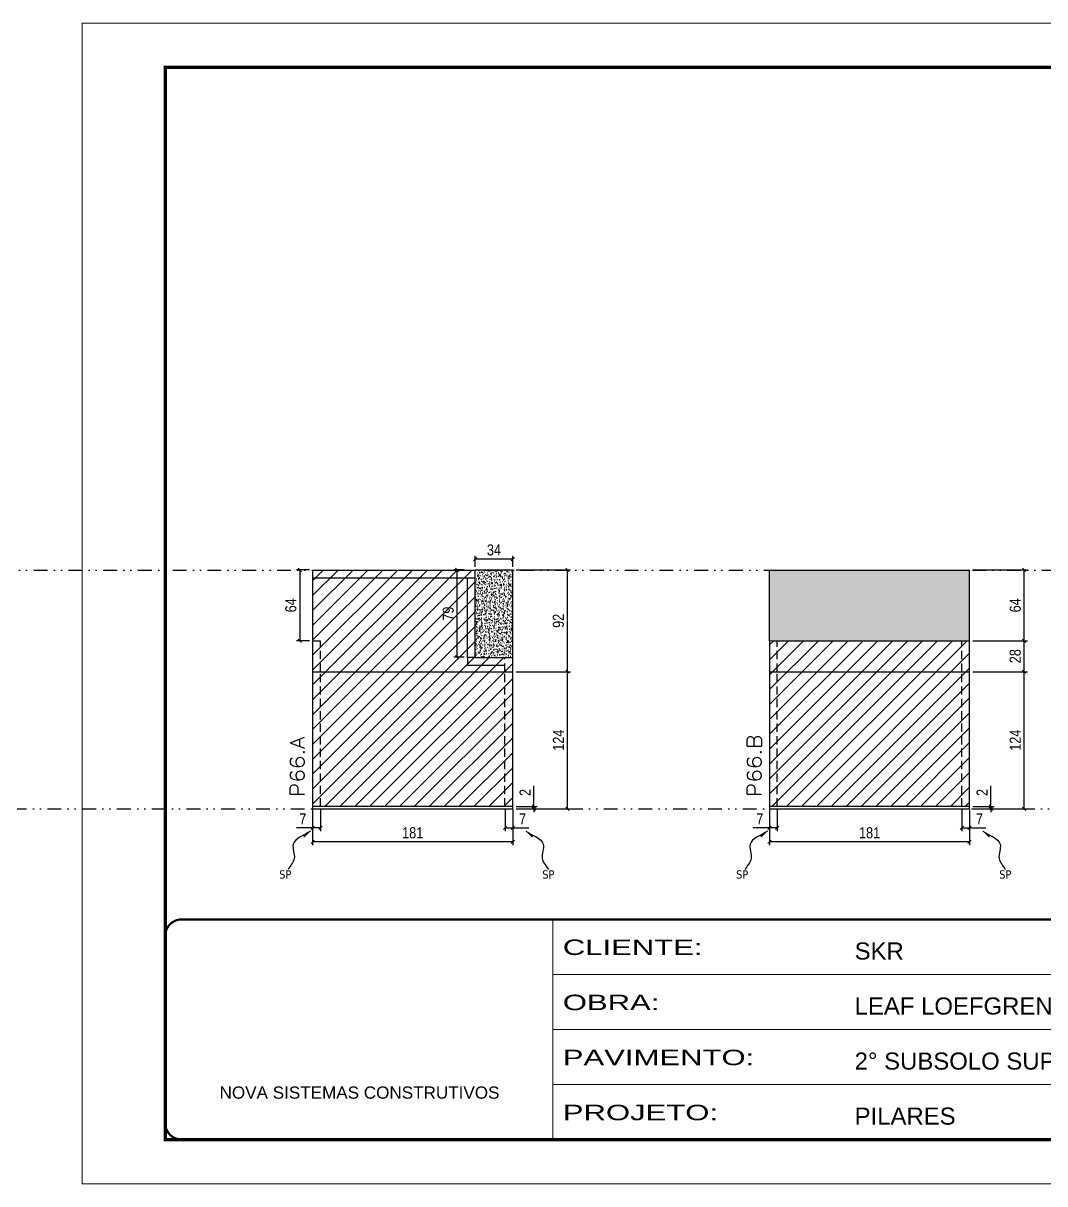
# Model space of a CAD drawing. Extents: x 13741 to 27878, y -21631 to 6985.
# Drawn here: x 19129 to 20053, y -957 to 93 of the extents above; entities that cross this region are included whole.
import ezdxf

# ---------------------------------------------------------------- set-up
doc = ezdxf.new("R2010")
doc.units = 0
for name, pattern in [('CONTINUO', [0]), ('DASHED', [0.75, 0.5, -0.25]), ('DIVIDE2', [0.625, 0.25, -0.125, 0, -0.125, 0, -0.125]), ('HIDDEN', [0.375, 0.25, -0.125])]:
    doc.linetypes.add(name, pattern=pattern)
for name, color, linetype in [('COTA', 241, 'Continuous'), ('Nível', 160, 'Continuous'), ('Painéis', 200, 'Continuous'), ('SARR_2.2x7', 40, 'Continuous'), ('Sarrafo de Pressão', 42, 'HIDDEN'), ('texto', 7, 'Continuous')]:
    doc.layers.add(name, color=color, linetype=linetype)
for name, color, linetype, lineweight in [('Folhas', 255, 'Continuous', 9), ('Hachura', 251, 'Continuous', 9), ('SARRAFO DE PRESSAO', 251, 'DASHED', 9), ('Texto Seção', 7, 'Continuous', 15)]:
    doc.layers.add(name, color=color, linetype=linetype, lineweight=lineweight)
doc.styles.add('ARIAL', font='arial.ttf')
doc.styles.add('COTA TECNICA', font='techl___.ttf', dxfattribs={"height": 10})
doc.styles.add('COTA TECNICA-50', font='techl___.ttf', dxfattribs={"height": 10})
doc.styles.add('REGUA-120', font='ROMANS.shx', dxfattribs={"height": 15})
doc.styles.get("Standard").update_dxf_attribs({"font": 'arial.ttf'})
doc.styles.add('Tecnologia', font='')
doc.styles.get('Tecnologia').set_extended_font_data('Forgotten Futurist')
doc.dimstyles.new('COTA PAINEL-50', dxfattribs={"dimtxt": 10, "dimasz": 3, "dimexe": 3, "dimexo": 3, "dimgap": 3, "dimtad": 1, "dimdec": 1, "dimzin": 12, "dimdsep": 46, "dimtxsty": 'COTA TECNICA-50', "dimblk1": 'OBLIQUE', "dimblk2": 'OBLIQUE', "dimsah": 1, "dimcen": 0.9, "dimclrd": 4, "dimclre": 4, "dimclrt": 240, "dimadec": 1, "dimazin": 3, "dimtfac": 1, "dimtdec": 1, "dimtmove": 0, "dimatfit": 3, "dimfxl": 1, "dimtolj": 1, "dimtzin": 12, "dimarcsym": 0})
doc.dimstyles.new('PAINEL', dxfattribs={"dimtxt": 10, "dimasz": 3, "dimexe": 3, "dimexo": 3, "dimgap": 3, "dimtad": 1, "dimdec": 1, "dimzin": 12, "dimdsep": 46, "dimtxsty": 'COTA TECNICA', "dimblk1": 'OBLIQUE', "dimblk2": 'OBLIQUE', "dimsah": 1, "dimcen": 0.9, "dimclrd": 4, "dimclre": 4, "dimclrt": 240, "dimadec": 1, "dimazin": 3, "dimtfac": 1, "dimtdec": 1, "dimtmove": 0, "dimatfit": 3, "dimfxl": 1, "dimtolj": 1, "dimtzin": 12, "dimarcsym": 0})
doc.dimstyles.get("Standard").update_dxf_attribs({"dimtxt": 0.18, "dimasz": 0.18, "dimexe": 0.18, "dimexo": 0.0625, "dimgap": 0.09, "dimtad": 0, "dimtih": 1, "dimtoh": 1, "dimdec": 4, "dimzin": 0, "dimdsep": 46, "dimtxsty": 'Standard', "dimcen": 0.09, "dimadec": 0, "dimazin": 0, "dimtfac": 1, "dimtdec": 4, "dimtofl": 0, "dimtmove": 0, "dimatfit": 3, "dimfxl": 1, "dimtolj": 1, "dimtzin": 0, "dimarcsym": 0})

# ---------------------------------------------------------------- blocks, each defined once
blk = doc.blocks.new('9999999999')
at = {"color": 30, "linetype": 'CONTINUO'}
for p, q in [((98564.6, 34230.2), (98564.6, 34429.4)), ((98564.6, 34379.6), (99584, 34379.6)), ((98564.6, 34329.8), (99488, 34329.8)), ((99584, 34329.8), (99488, 34329.8)), ((99488, 34329.8), (99488, 34230.2)), ((98564.6, 34280), (99488, 34280))]:
    blk.add_line(p, q, dxfattribs=at)
at = {"color": 30, "linetype": 'CONTINUO', "const_width": 2}
blk.add_lwpolyline([(99584, 34230.2), (99584, 34414.4, 0.414214), (99569, 34429.4), (98229, 34429.4, 0.414214), (98214, 34414.4), (98214, 34245.2, 0.414214), (98229, 34230.2), (99584, 34230.2)], format="xyb", dxfattribs=at)
at = {"layer": 'Folhas'}
blk.add_lwpolyline([(98139, 34190.2), (99624, 34190.2), (99624, 35240.2), (98139, 35240.2)], close=True, dxfattribs=at)
at = {"layer": 'Folhas', "color": 30, "const_width": 3}
blk.add_lwpolyline([(98214, 34230.2), (99584, 34230.2), (99584, 35200.2), (98214, 35200.2)], close=True, dxfattribs=at)
at = {"color": 7, "linetype": 'Continuous', "ltscale": 5, "style": 'ARIAL'}
for s, height, p in [('SKR', 15.48, (98837.7, 34393.1)), ('LEAF LOEFGREN', 15.483, (98837.7, 34343.3)), ('2° SUBSOLO SUPERIOR', 15.483, (98837.7, 34293.5)), ('NOVA SISTEMAS CONSTRUTIVOS', 11.059, (98263.2, 34267.2)), ('PILARES', 15.48, (98837.7, 34243.7))]:
    blk.add_text(s, height=height, dxfattribs=at).set_placement(p)
at = {"layer": 'Folhas', "color": 7, "style": 'Tecnologia', "width": 1.5}
for s, p in [('CLIENTE:', (98573.7, 34397.2)), ('OBRA:', (98573.7, 34347.3)), ('PAVIMENTO:', (98573.7, 34297.5)), ('PROJETO:', (98573.7, 34247.7))]:
    blk.add_text(s, height=14, dxfattribs=at).set_placement(p)
blk = doc.blocks.new('_Oblique')
at = {"color": 0, "linetype": 'ByBlock', "lineweight": -2}
blk.add_line((-0.5, -0.5), (0.5, 0.5), dxfattribs=at)
blk = doc.blocks.new('*D1526')
at = {"layer": 'COTA', "color": 4, "lineweight": -2, "transparency": 16777216}
for p, q in [((19390.4, -618.4), (19390.4, -650.3)), ((19571.4, -618.4), (19571.4, -650.3)), ((19571.4, -647.3), (19390.4, -647.3))]:
    blk.add_line(p, q, dxfattribs=at)
at = {"layer": 'Defpoints', "color": 0, "transparency": 16777216}
for p in [(19390.4, -615.4), (19571.4, -615.4), (19390.4, -647.3)]:
    blk.add_point(p, dxfattribs=at)
at = {"layer": 'COTA', "color": 4, "lineweight": -2, "transparency": 16777216, "xscale": 3, "yscale": 3, "zscale": 3, "rotation": 180}
blk.add_blockref('_Oblique', (19390.4, -647.3), dxfattribs=at)
at = {"layer": 'COTA', "color": 4, "lineweight": -2, "transparency": 16777216, "xscale": 3, "yscale": 3, "zscale": 3}
blk.add_blockref('_Oblique', (19571.4, -647.3), dxfattribs=at)
at = {"layer": 'COTA', "color": 240, "transparency": 16777216, "insert": (19480.9, -639.2), "char_height": 10, "attachment_point": 5, "style": 'COTA TECNICA'}
blk.add_mtext('\\A1;181', dxfattribs=at)
blk = doc.blocks.new('*D1527')
at = {"layer": 'COTA', "color": 4, "lineweight": -2, "transparency": 16777216}
for p, q in [((19564.4, -618.4), (19564.4, -637.7)), ((19571.4, -620.4), (19571.4, -637.7)), ((19564.4, -634.7), (19571.4, -634.7)), ((19571.4, -634.7), (19586.1, -634.7))]:
    blk.add_line(p, q, dxfattribs=at)
at = {"layer": 'Defpoints', "color": 0, "transparency": 16777216}
for p in [(19564.4, -615.4), (19571.4, -617.4), (19571.4, -634.7)]:
    blk.add_point(p, dxfattribs=at)
at = {"layer": 'COTA', "color": 4, "lineweight": -2, "transparency": 16777216, "xscale": 3, "yscale": 3, "zscale": 3, "rotation": 180}
blk.add_blockref('_Oblique', (19564.4, -634.7), dxfattribs=at)
at = {"layer": 'COTA', "color": 4, "lineweight": -2, "transparency": 16777216, "xscale": 3, "yscale": 3, "zscale": 3}
blk.add_blockref('_Oblique', (19571.4, -634.7), dxfattribs=at)
at = {"layer": 'COTA', "color": 240, "transparency": 16777216, "insert": (19580.3, -626.6), "char_height": 10, "attachment_point": 5, "style": 'COTA TECNICA-50'}
blk.add_mtext('\\A1;7', dxfattribs=at)
blk = doc.blocks.new('*D1528')
at = {"layer": 'COTA', "color": 4, "lineweight": -2, "transparency": 16777216}
for p, q in [((19397.4, -618.4), (19397.4, -637.7)), ((19390.4, -620.4), (19390.4, -637.7)), ((19390.4, -634.7), (19375.7, -634.7)), ((19397.4, -634.7), (19390.4, -634.7))]:
    blk.add_line(p, q, dxfattribs=at)
at = {"layer": 'Defpoints', "color": 0, "transparency": 16777216}
for p in [(19390.4, -617.4), (19397.4, -615.4), (19390.4, -634.7)]:
    blk.add_point(p, dxfattribs=at)
at = {"layer": 'COTA', "color": 4, "lineweight": -2, "transparency": 16777216, "xscale": 3, "yscale": 3, "zscale": 3, "rotation": 180}
blk.add_blockref('_Oblique', (19390.4, -634.7), dxfattribs=at)
at = {"layer": 'COTA', "color": 4, "lineweight": -2, "transparency": 16777216, "xscale": 3, "yscale": 3, "zscale": 3}
blk.add_blockref('_Oblique', (19397.4, -634.7), dxfattribs=at)
at = {"layer": 'COTA', "color": 240, "transparency": 16777216, "insert": (19381.5, -626.6), "char_height": 10, "attachment_point": 5, "style": 'COTA TECNICA-50'}
blk.add_mtext('\\A1;7', dxfattribs=at)
blk = doc.blocks.new('*D1529')
at = {"layer": 'COTA', "color": 4, "lineweight": -2, "transparency": 16777216}
for p, q in [((19590.6, -615.4), (19590.6, -596.6)), ((19574.4, -615.4), (19593.6, -615.4)), ((19574.4, -617.4), (19593.6, -617.4)), ((19590.6, -617.4), (19590.6, -615.4)), ((19590.6, -617.4), (19590.6, -620.4))]:
    blk.add_line(p, q, dxfattribs=at)
at = {"layer": 'Defpoints', "color": 0, "transparency": 16777216}
for p in [(19571.4, -615.4), (19571.4, -617.4), (19590.6, -617.4)]:
    blk.add_point(p, dxfattribs=at)
at = {"layer": 'COTA', "color": 4, "lineweight": -2, "transparency": 16777216, "xscale": 3, "yscale": 3, "zscale": 3}
for p, rotation in [((19590.6, -615.4), 270), ((19590.6, -617.4), 90)]:
    blk.add_blockref('_Oblique', p, dxfattribs=dict(at, rotation=rotation))
at = {"layer": 'COTA', "color": 240, "transparency": 16777216, "insert": (19582.6, -602.7), "char_height": 10, "attachment_point": 5, "rotation": 90, "style": 'COTA TECNICA-50'}
blk.add_mtext('\\A1;2', dxfattribs=at)
blk = doc.blocks.new('*D1538')
at = {"layer": 'COTA', "color": 4, "linetype": 'ByBlock', "lineweight": -2, "transparency": 16777216}
for p, q in [((19574.4, -493.4), (19623.8, -493.4)), ((19620.8, -617.4), (19620.8, -493.4)), ((19574.4, -617.4), (19623.8, -617.4))]:
    blk.add_line(p, q, dxfattribs=at)
at = {"layer": 'Defpoints', "color": 0, "linetype": 'ByBlock', "transparency": 16777216}
for p in [(19571.4, -493.4), (19620.8, -493.4), (19571.4, -617.4)]:
    blk.add_point(p, dxfattribs=at)
at = {"layer": 'COTA', "color": 4, "linetype": 'ByBlock', "lineweight": -2, "transparency": 16777216, "xscale": 3, "yscale": 3, "zscale": 3}
for p, rotation in [((19620.8, -493.4), 90), ((19620.8, -617.4), 270)]:
    blk.add_blockref('_Oblique', p, dxfattribs=dict(at, rotation=rotation))
at = {"layer": 'COTA', "color": 240, "linetype": 'ByBlock', "transparency": 16777216, "insert": (19612.7, -555.4), "char_height": 10, "attachment_point": 5, "rotation": 90, "style": 'COTA TECNICA'}
blk.add_mtext('\\A1;124', dxfattribs=at)
blk = doc.blocks.new('*D1539')
at = {"layer": 'COTA', "color": 4, "linetype": 'ByBlock', "lineweight": -2, "transparency": 16777216}
for p, q in [((19574.4, -493.4), (19623.8, -493.4)), ((19620.8, -617.4), (19620.8, -493.4)), ((19574.4, -617.4), (19623.8, -617.4))]:
    blk.add_line(p, q, dxfattribs=at)
at = {"layer": 'Defpoints', "color": 0, "linetype": 'ByBlock', "transparency": 16777216}
for p in [(19571.4, -493.4), (19620.8, -493.4), (19571.4, -617.4)]:
    blk.add_point(p, dxfattribs=at)
at = {"layer": 'COTA', "color": 4, "linetype": 'ByBlock', "lineweight": -2, "transparency": 16777216, "xscale": 3, "yscale": 3, "zscale": 3}
for p, rotation in [((19620.8, -493.4), 90), ((19620.8, -617.4), 270)]:
    blk.add_blockref('_Oblique', p, dxfattribs=dict(at, rotation=rotation))
at = {"layer": 'COTA', "color": 240, "linetype": 'ByBlock', "transparency": 16777216, "insert": (19612.7, -555.4), "char_height": 10, "attachment_point": 5, "rotation": 90, "style": 'COTA TECNICA'}
blk.add_mtext('\\A1;124', dxfattribs=at)
blk = doc.blocks.new('*D1533')
at = {"layer": 'COTA', "color": 4, "lineweight": -2, "transparency": 16777216}
for p, q in [((19803.7, -618.4), (19803.7, -650.3)), ((19984.7, -618.4), (19984.7, -650.3)), ((19984.7, -647.3), (19803.7, -647.3))]:
    blk.add_line(p, q, dxfattribs=at)
at = {"layer": 'Defpoints', "color": 0, "transparency": 16777216}
for p in [(19803.7, -615.4), (19984.7, -615.4), (19803.7, -647.3)]:
    blk.add_point(p, dxfattribs=at)
at = {"layer": 'COTA', "color": 4, "lineweight": -2, "transparency": 16777216, "xscale": 3, "yscale": 3, "zscale": 3, "rotation": 180}
blk.add_blockref('_Oblique', (19803.7, -647.3), dxfattribs=at)
at = {"layer": 'COTA', "color": 4, "lineweight": -2, "transparency": 16777216, "xscale": 3, "yscale": 3, "zscale": 3}
blk.add_blockref('_Oblique', (19984.7, -647.3), dxfattribs=at)
at = {"layer": 'COTA', "color": 240, "transparency": 16777216, "insert": (19894.2, -639.2), "char_height": 10, "attachment_point": 5, "style": 'COTA TECNICA'}
blk.add_mtext('\\A1;181', dxfattribs=at)
blk = doc.blocks.new('*D1534')
at = {"layer": 'COTA', "color": 4, "lineweight": -2, "transparency": 16777216}
for p, q in [((19977.7, -618.4), (19977.7, -637.7)), ((19984.7, -620.4), (19984.7, -637.7)), ((19977.7, -634.7), (19984.7, -634.7)), ((19984.7, -634.7), (19999.4, -634.7))]:
    blk.add_line(p, q, dxfattribs=at)
at = {"layer": 'Defpoints', "color": 0, "transparency": 16777216}
for p in [(19977.7, -615.4), (19984.7, -617.4), (19984.7, -634.7)]:
    blk.add_point(p, dxfattribs=at)
at = {"layer": 'COTA', "color": 4, "lineweight": -2, "transparency": 16777216, "xscale": 3, "yscale": 3, "zscale": 3, "rotation": 180}
blk.add_blockref('_Oblique', (19977.7, -634.7), dxfattribs=at)
at = {"layer": 'COTA', "color": 4, "lineweight": -2, "transparency": 16777216, "xscale": 3, "yscale": 3, "zscale": 3}
blk.add_blockref('_Oblique', (19984.7, -634.7), dxfattribs=at)
at = {"layer": 'COTA', "color": 240, "transparency": 16777216, "insert": (19993.6, -626.6), "char_height": 10, "attachment_point": 5, "style": 'COTA TECNICA-50'}
blk.add_mtext('\\A1;7', dxfattribs=at)
blk = doc.blocks.new('*D1535')
at = {"layer": 'COTA', "color": 4, "lineweight": -2, "transparency": 16777216}
for p, q in [((19810.7, -618.4), (19810.7, -637.7)), ((19803.7, -620.4), (19803.7, -637.7)), ((19803.7, -634.7), (19789, -634.7)), ((19810.7, -634.7), (19803.7, -634.7))]:
    blk.add_line(p, q, dxfattribs=at)
at = {"layer": 'Defpoints', "color": 0, "transparency": 16777216}
for p in [(19803.7, -617.4), (19810.7, -615.4), (19803.7, -634.7)]:
    blk.add_point(p, dxfattribs=at)
at = {"layer": 'COTA', "color": 4, "lineweight": -2, "transparency": 16777216, "xscale": 3, "yscale": 3, "zscale": 3, "rotation": 180}
blk.add_blockref('_Oblique', (19803.7, -634.7), dxfattribs=at)
at = {"layer": 'COTA', "color": 4, "lineweight": -2, "transparency": 16777216, "xscale": 3, "yscale": 3, "zscale": 3}
blk.add_blockref('_Oblique', (19810.7, -634.7), dxfattribs=at)
at = {"layer": 'COTA', "color": 240, "transparency": 16777216, "insert": (19794.9, -626.6), "char_height": 10, "attachment_point": 5, "style": 'COTA TECNICA-50'}
blk.add_mtext('\\A1;7', dxfattribs=at)
blk = doc.blocks.new('*D1536')
at = {"layer": 'COTA', "color": 4, "lineweight": -2, "transparency": 16777216}
for p, q in [((20004, -615.4), (20004, -596.6)), ((19987.7, -615.4), (20007, -615.4)), ((19987.7, -617.4), (20007, -617.4)), ((20004, -617.4), (20004, -615.4)), ((20004, -617.4), (20004, -620.4))]:
    blk.add_line(p, q, dxfattribs=at)
at = {"layer": 'Defpoints', "color": 0, "transparency": 16777216}
for p in [(19984.7, -615.4), (19984.7, -617.4), (20004, -617.4)]:
    blk.add_point(p, dxfattribs=at)
at = {"layer": 'COTA', "color": 4, "lineweight": -2, "transparency": 16777216, "xscale": 3, "yscale": 3, "zscale": 3}
for p, rotation in [((20004, -615.4), 270), ((20004, -617.4), 90)]:
    blk.add_blockref('_Oblique', p, dxfattribs=dict(at, rotation=rotation))
at = {"layer": 'COTA', "color": 240, "transparency": 16777216, "insert": (19996, -602.7), "char_height": 10, "attachment_point": 5, "rotation": 90, "style": 'COTA TECNICA-50'}
blk.add_mtext('\\A1;2', dxfattribs=at)
blk = doc.blocks.new('*D1537')
at = {"layer": 'COTA', "color": 4, "lineweight": -2, "transparency": 16777216}
for p, q in [((19987.7, -465.4), (20037.1, -465.4)), ((20034.1, -493.4), (20034.1, -465.4)), ((19987.7, -493.4), (20037.1, -493.4))]:
    blk.add_line(p, q, dxfattribs=at)
at = {"layer": 'Defpoints', "color": 0, "transparency": 16777216}
for p in [(19984.7, -465.4), (20034.1, -465.4), (19984.7, -493.4)]:
    blk.add_point(p, dxfattribs=at)
at = {"layer": 'COTA', "color": 4, "lineweight": -2, "transparency": 16777216, "xscale": 3, "yscale": 3, "zscale": 3}
for p, rotation in [((20034.1, -465.4), 90), ((20034.1, -493.4), 270)]:
    blk.add_blockref('_Oblique', p, dxfattribs=dict(at, rotation=rotation))
at = {"layer": 'COTA', "color": 240, "transparency": 16777216, "insert": (20026, -479.4), "char_height": 10, "attachment_point": 5, "rotation": 90, "style": 'COTA TECNICA-50'}
blk.add_mtext('\\A1;28', dxfattribs=at)
blk = doc.blocks.new('*D1541')
at = {"layer": 'COTA', "color": 4, "linetype": 'ByBlock', "lineweight": -2, "transparency": 16777216}
for p, q in [((19987.7, -493.4), (20037.1, -493.4)), ((20034.1, -617.4), (20034.1, -493.4)), ((19987.7, -617.4), (20037.1, -617.4))]:
    blk.add_line(p, q, dxfattribs=at)
at = {"layer": 'Defpoints', "color": 0, "linetype": 'ByBlock', "transparency": 16777216}
for p in [(19984.7, -493.4), (20034.1, -493.4), (19984.7, -617.4)]:
    blk.add_point(p, dxfattribs=at)
at = {"layer": 'COTA', "color": 4, "linetype": 'ByBlock', "lineweight": -2, "transparency": 16777216, "xscale": 3, "yscale": 3, "zscale": 3}
for p, rotation in [((20034.1, -493.4), 90), ((20034.1, -617.4), 270)]:
    blk.add_blockref('_Oblique', p, dxfattribs=dict(at, rotation=rotation))
at = {"layer": 'COTA', "color": 240, "linetype": 'ByBlock', "transparency": 16777216, "insert": (20026, -555.4), "char_height": 10, "attachment_point": 5, "rotation": 90, "style": 'COTA TECNICA'}
blk.add_mtext('\\A1;124', dxfattribs=at)
blk = doc.blocks.new('*D1542')
at = {"layer": 'COTA', "color": 4, "linetype": 'ByBlock', "lineweight": -2, "transparency": 16777216}
for p, q in [((19987.7, -493.4), (20037.1, -493.4)), ((20034.1, -617.4), (20034.1, -493.4)), ((19987.7, -617.4), (20037.1, -617.4))]:
    blk.add_line(p, q, dxfattribs=at)
at = {"layer": 'Defpoints', "color": 0, "linetype": 'ByBlock', "transparency": 16777216}
for p in [(19984.7, -493.4), (20034.1, -493.4), (19984.7, -617.4)]:
    blk.add_point(p, dxfattribs=at)
at = {"layer": 'COTA', "color": 4, "linetype": 'ByBlock', "lineweight": -2, "transparency": 16777216, "xscale": 3, "yscale": 3, "zscale": 3}
for p, rotation in [((20034.1, -493.4), 90), ((20034.1, -617.4), 270)]:
    blk.add_blockref('_Oblique', p, dxfattribs=dict(at, rotation=rotation))
at = {"layer": 'COTA', "color": 240, "linetype": 'ByBlock', "transparency": 16777216, "insert": (20026, -555.4), "char_height": 10, "attachment_point": 5, "rotation": 90, "style": 'COTA TECNICA'}
blk.add_mtext('\\A1;124', dxfattribs=at)
blk = doc.blocks.new('*D1543')
at = {"layer": 'COTA', "color": 4, "lineweight": -2, "transparency": 16777216}
for p, q in [((19387.4, -401.4), (19375.8, -401.4)), ((19378.8, -401.4), (19378.8, -465.4)), ((19387.4, -465.4), (19375.8, -465.4))]:
    blk.add_line(p, q, dxfattribs=at)
at = {"layer": 'Defpoints', "color": 0, "transparency": 16777216}
for p in [(19390.4, -401.4), (19378.8, -465.4), (19390.4, -465.4)]:
    blk.add_point(p, dxfattribs=at)
at = {"layer": 'COTA', "color": 4, "lineweight": -2, "transparency": 16777216, "xscale": 3, "yscale": 3, "zscale": 3}
for p, rotation in [((19378.8, -401.4), 90), ((19378.8, -465.4), 270)]:
    blk.add_blockref('_Oblique', p, dxfattribs=dict(at, rotation=rotation))
at = {"layer": 'COTA', "color": 240, "transparency": 16777216, "insert": (19370.7, -433.4), "char_height": 10, "attachment_point": 5, "rotation": 90, "style": 'COTA TECNICA'}
blk.add_mtext('\\A1;64', dxfattribs=at)
blk = doc.blocks.new('*D1544')
at = {"layer": 'COTA', "color": 4, "lineweight": -2, "transparency": 16777216}
for p, q in [((19537.4, -398.4), (19537.4, -388.5)), ((19571.4, -391.5), (19537.4, -391.5)), ((19571.4, -398.4), (19571.4, -388.5))]:
    blk.add_line(p, q, dxfattribs=at)
at = {"layer": 'Defpoints', "color": 0, "transparency": 16777216}
for p in [(19537.4, -391.5), (19537.4, -401.4), (19571.4, -401.4)]:
    blk.add_point(p, dxfattribs=at)
at = {"layer": 'COTA', "color": 4, "lineweight": -2, "transparency": 16777216, "xscale": 3, "yscale": 3, "zscale": 3, "rotation": 180}
blk.add_blockref('_Oblique', (19537.4, -391.5), dxfattribs=at)
at = {"layer": 'COTA', "color": 4, "lineweight": -2, "transparency": 16777216, "xscale": 3, "yscale": 3, "zscale": 3}
blk.add_blockref('_Oblique', (19571.4, -391.5), dxfattribs=at)
at = {"layer": 'COTA', "color": 240, "transparency": 16777216, "insert": (19554.4, -383.3), "char_height": 10, "attachment_point": 5, "style": 'COTA TECNICA'}
blk.add_mtext('\\A1;34', dxfattribs=at)
blk = doc.blocks.new('*D1545')
at = {"layer": 'COTA', "color": 4, "lineweight": -2, "transparency": 16777216}
for p, q in [((19527.4, -401.4), (19518.2, -401.4)), ((19521.2, -480.4), (19521.2, -401.4)), ((19527.4, -480.4), (19518.2, -480.4))]:
    blk.add_line(p, q, dxfattribs=at)
at = {"layer": 'Defpoints', "color": 0, "transparency": 16777216}
for p in [(19521.2, -401.4), (19530.4, -401.4), (19530.4, -480.4)]:
    blk.add_point(p, dxfattribs=at)
at = {"layer": 'COTA', "color": 4, "lineweight": -2, "transparency": 16777216, "xscale": 3, "yscale": 3, "zscale": 3}
for p, rotation in [((19521.2, -401.4), 90), ((19521.2, -480.4), 270)]:
    blk.add_blockref('_Oblique', p, dxfattribs=dict(at, rotation=rotation))
at = {"layer": 'COTA', "color": 240, "transparency": 16777216, "insert": (19513.1, -440.9), "char_height": 10, "attachment_point": 5, "rotation": 90, "style": 'COTA TECNICA'}
blk.add_mtext('\\A1;79', dxfattribs=at)
blk = doc.blocks.new('*D1546')
at = {"layer": 'COTA', "color": 4, "lineweight": -2, "transparency": 16777216}
for p, q in [((19987.7, -401.4), (20037.1, -401.4)), ((20034.1, -465.4), (20034.1, -401.4)), ((19987.7, -465.4), (20037.1, -465.4))]:
    blk.add_line(p, q, dxfattribs=at)
at = {"layer": 'Defpoints', "color": 0, "transparency": 16777216}
for p in [(19984.7, -401.4), (20034.1, -401.4), (19984.7, -465.4)]:
    blk.add_point(p, dxfattribs=at)
at = {"layer": 'COTA', "color": 4, "lineweight": -2, "transparency": 16777216, "xscale": 3, "yscale": 3, "zscale": 3}
for p, rotation in [((20034.1, -401.4), 90), ((20034.1, -465.4), 270)]:
    blk.add_blockref('_Oblique', p, dxfattribs=dict(at, rotation=rotation))
at = {"layer": 'COTA', "color": 240, "transparency": 16777216, "insert": (20026, -433.4), "char_height": 10, "attachment_point": 5, "rotation": 90, "style": 'COTA TECNICA'}
blk.add_mtext('\\A1;64', dxfattribs=at)
blk = doc.blocks.new('*D1547')
at = {"layer": 'COTA', "color": 4, "lineweight": -2, "transparency": 16777216}
for p, q in [((19574.4, -401.4), (19623.8, -401.4)), ((19620.8, -493.4), (19620.8, -401.4)), ((19574.4, -493.4), (19623.8, -493.4))]:
    blk.add_line(p, q, dxfattribs=at)
at = {"layer": 'Defpoints', "color": 0, "transparency": 16777216}
for p in [(19571.4, -401.4), (19620.8, -401.4), (19571.4, -493.4)]:
    blk.add_point(p, dxfattribs=at)
at = {"layer": 'COTA', "color": 4, "lineweight": -2, "transparency": 16777216, "xscale": 3, "yscale": 3, "zscale": 3}
for p, rotation in [((19620.8, -401.4), 90), ((19620.8, -493.4), 270)]:
    blk.add_blockref('_Oblique', p, dxfattribs=dict(at, rotation=rotation))
at = {"layer": 'COTA', "color": 240, "transparency": 16777216, "insert": (19612.7, -447.4), "char_height": 10, "attachment_point": 5, "rotation": 90, "style": 'COTA TECNICA'}
blk.add_mtext('\\A1;92', dxfattribs=at)

msp = doc.modelspace()

# ---------------------------------------------------------------- hatches: boundary and pattern name
at = {"layer": 'COTA'}
h = msp.add_hatch(dxfattribs=at)
h.set_pattern_fill('AR-CONC', color=256, scale=0.03)
h.set_pattern_definition([(50, (1585, -144), (5.4655401, -0.4781726), [0.5715, -6.2865]), (355, (1585, -144), (-1.0573026, 5.7317054), [0.4572, -5.0292175]), (100.451445, (1585.4555, -144.04), (4.4082374, 5.2535326), [0.4857003, -5.3427073]), (46.1842, (1585, -142.476), (8.1323712, -1.2612698), [0.85725, -9.42975]), (96.63556, (1585.678, -142.581), (7.122124, 7.4227837), [0.7285507, -8.0140682]), (351.18415, (1585, -142.476), (7.122124, 7.4227837), [0.685799, -7.543792]), (21, (1585.762, -142.857), (4.5484317, -3.067956), [0.5715, -6.2865]), (326, (1585.762, -142.857), (1.8540609, 5.525639), [0.4572, -5.0292]), (71.451445, (1586.141, -143.1127), (6.4024926, 2.457683), [0.4857003, -5.3426981]), (37.5, (1585, -144), (0.0926581, 2.53665117), [0, -4.96824, 0, -5.1054, 0, -5.04825]), (7.5, (1585, -144), (2.00458988, 3.00541724), [0, -2.91084, 0, -4.85394, 0, -1.92405]), (327.5, (1583.3007, -144), (4.06771786, -0.17186232), [0, -1.905, 0, -5.9436, 0, -7.8867]), (317.5, (1582.5387, -144), (4.44387544, 0.7627947), [0, -2.4765, 0, -3.94716, 0, -5.6007])])
h.paths.add_polyline_path([(19571.39, -401.44), (19537.39, -401.44), (19537.39, -480.44), (19571.39, -480.44)])
h = msp.add_hatch(dxfattribs=at)
h.set_pattern_fill('AR-CONC', color=256, scale=0.03)
h.set_pattern_definition([(50, (1585, -144), (5.4655401, -0.4781726), [0.5715, -6.2865]), (355, (1585, -144), (-1.0573026, 5.7317054), [0.4572, -5.0292175]), (100.451445, (1585.4555, -144.04), (4.4082374, 5.2535326), [0.4857003, -5.3427073]), (46.1842, (1585, -142.476), (8.1323712, -1.2612698), [0.85725, -9.42975]), (96.63556, (1585.678, -142.581), (7.122124, 7.4227837), [0.7285507, -8.0140682]), (351.18415, (1585, -142.476), (7.122124, 7.4227837), [0.685799, -7.543792]), (21, (1585.762, -142.857), (4.5484317, -3.067956), [0.5715, -6.2865]), (326, (1585.762, -142.857), (1.8540609, 5.525639), [0.4572, -5.0292]), (71.451445, (1586.141, -143.1127), (6.4024926, 2.457683), [0.4857003, -5.3426981]), (37.5, (1585, -144), (0.0926581, 2.53665117), [0, -4.96824, 0, -5.1054, 0, -5.04825]), (7.5, (1585, -144), (2.00458988, 3.00541724), [0, -2.91084, 0, -4.85394, 0, -1.92405]), (327.5, (1583.3007, -144), (4.06771786, -0.17186232), [0, -1.905, 0, -5.9436, 0, -7.8867]), (317.5, (1582.5387, -144), (4.44387544, 0.7627947), [0, -2.4765, 0, -3.94716, 0, -5.6007])])
h.paths.add_polyline_path([(19803.72, -401.44), (19803.72, -465.44), (19984.72, -465.44), (19984.72, -401.44)])
at = {"layer": 'Hachura', "linetype": 'ByBlock'}
h = msp.add_hatch(dxfattribs=at)
h.set_pattern_fill('ANSI31', color=256, scale=3)
h.paths.add_polyline_path([(19390.39, -401.44), (19390.39, -493.44), (19571.39, -493.44), (19571.39, -480.44), (19537.39, -480.44), (19537.39, -401.44)])
h.paths.add_polyline_path([(19390.39, -493.44), (19390.39, -615.44), (19571.39, -615.44), (19571.39, -493.44)])
h.paths.add_polyline_path([(19803.72, -615.44), (19984.72, -615.44), (19984.72, -493.44), (19803.72, -493.44)])
h.paths.add_polyline_path([(19803.72, -465.44), (19803.72, -493.44), (19984.72, -493.44), (19984.72, -465.44)])

# ---------------------------------------------------------------- linework, layer by layer
at = {"layer": 'COTA'}
for p, q in [((19571.39, -401.44), (19537.39, -401.44)), ((19571.39, -480.44), (19571.39, -401.44)), ((19803.72, -401.44), (19984.72, -401.44)), ((19803.72, -465.44), (19803.72, -401.44)), ((19984.72, -465.44), (19984.72, -401.44)), ((19390.39, -465.44), (19397.39, -465.44)), ((19537.39, -480.44), (19530.39, -480.44)), ((19530.39, -480.44), (19530.39, -487.44))]:
    msp.add_line(p, q, dxfattribs=at)
at = {"layer": 'Nível', "color": 4, "linetype": 'DIVIDE2', "ltscale": 50}
for p, q in [((17596.97, -401.44), (21531.15, -401.44)), ((13741.09, -617.44), (21531.15, -617.44))]:
    msp.add_line(p, q, dxfattribs=at)
at = {"layer": 'Painéis'}
for p, q in [((19390.39, -401.44), (19390.39, -615.44)), ((19390.39, -401.44), (19537.39, -401.44)), ((19537.39, -480.44), (19537.39, -401.44)), ((19803.72, -465.44), (19803.72, -615.44)), ((19803.72, -465.44), (19984.72, -465.44)), ((19984.72, -615.44), (19984.72, -465.44)), ((19537.39, -480.44), (19571.39, -480.44)), ((19571.39, -615.44), (19571.39, -480.44)), ((19390.39, -493.44), (19571.39, -493.44)), ((19803.72, -493.44), (19984.72, -493.44))]:
    msp.add_line(p, q, dxfattribs=at)
for points in [[(19571.39, -615.44), (19390.39, -615.44), (19390.39, -617.44), (19571.39, -617.44)], [(19984.72, -615.44), (19803.72, -615.44), (19803.72, -617.44), (19984.72, -617.44)]]:
    msp.add_lwpolyline(points, close=True, dxfattribs=at)
at = {"layer": 'SARR_2.2x7'}
for p, q in [((19390.39, -408.44), (19537.39, -408.44)), ((19530.39, -480.44), (19530.39, -408.44)), ((19530.39, -487.44), (19564.39, -487.44))]:
    msp.add_line(p, q, dxfattribs=at)
at = {"layer": 'Sarrafo de Pressão', "ltscale": 30}
for p, q in [((19397.39, -493.44), (19397.39, -465.44)), ((19810.72, -493.44), (19810.72, -465.44)), ((19977.72, -493.44), (19977.72, -465.44)), ((19564.39, -493.44), (19564.39, -480.44)), ((19397.39, -615.44), (19397.39, -493.44)), ((19564.39, -615.44), (19564.39, -493.44)), ((19810.72, -615.44), (19810.72, -493.44)), ((19977.72, -615.44), (19977.72, -493.44))]:
    msp.add_line(p, q, dxfattribs=at)

# ---------------------------------------------------------------- block references
at = {"layer": 'SARRAFO DE PRESSAO', "color": 6, "linetype": 'ByBlock'}
msp.add_blockref('9999999999', (-78957.01, -35146.93), dxfattribs=at)

# ---------------------------------------------------------------- texts
at = {"layer": 'texto', "color": 0, "char_height": 7.5, "attachment_point": 5}
for insert in [(19365.61, -676.93), (19603.63, -676.93), (19778.94, -676.93), (20016.96, -676.93)]:
    msp.add_mtext('{\\fTahoma|b0|i0|c0|p34;\\C4;SP}', dxfattribs=dict(at, insert=insert))
at = {"layer": 'Texto Seção', "style": 'REGUA-120', "width": 1.1}
for s, p in [('P66.A', (19383.14, -606.68)), ('P66.B', (19796.47, -606.68))]:
    msp.add_text(s, height=13, rotation=90, dxfattribs=at).set_placement(p)

# ---------------------------------------------------------------- dimensions: what is measured, and where the dimension line sits
at = {"layer": 'COTA'}
for base, p1, p2, dimstyle, picture, middle in [((19537.39, -391.54), (19571.39, -401.44), (19537.39, -401.44), 'PAINEL', '*D1544', (19554.39, -383.32)), ((19571.39, -634.68), (19564.39, -615.44), (19571.39, -617.44), 'COTA PAINEL-50', '*D1527', (19580.25, -626.61)), ((19984.72, -634.68), (19977.72, -615.44), (19984.72, -617.44), 'COTA PAINEL-50', '*D1534', (19993.58, -626.61))]:
    dim = msp.add_linear_dim(base=base, p1=p1, p2=p2, dimstyle=dimstyle, dxfattribs=at)
    dim.commit()
    dim.dimension.update_dxf_attribs({"geometry": picture, "text_midpoint": middle})
for base, p1, p2, angle, dimstyle, picture, middle in [((19378.8, -465.44), (19390.39, -401.44), (19390.39, -465.44), 90, 'PAINEL', '*D1543', (19370.7, -433.44)), ((19521.16, -401.44), (19530.39, -480.44), (19530.39, -401.44), 90, 'PAINEL', '*D1545', (19513.06, -440.94)), ((19620.75, -401.44), (19571.39, -493.44), (19571.39, -401.44), 90, 'PAINEL', '*D1547', (19612.67, -447.44)), ((20034.08, -401.44), (19984.72, -465.44), (19984.72, -401.44), 90, 'PAINEL', '*D1546', (20025.98, -433.44)), ((20034.08, -465.44), (19984.72, -493.44), (19984.72, -465.44), 90, 'COTA PAINEL-50', '*D1537', (20025.99, -479.44)), ((19390.39, -634.68), (19397.39, -615.44), (19390.39, -617.44), 180, 'COTA PAINEL-50', '*D1528', (19381.52, -626.61)), ((19803.72, -634.68), (19810.72, -615.44), (19803.72, -617.44), 180, 'COTA PAINEL-50', '*D1535', (19794.85, -626.61))]:
    dim = msp.add_linear_dim(base=base, p1=p1, p2=p2, angle=angle, dimstyle=dimstyle, dxfattribs=at)
    dim.commit()
    dim.dimension.update_dxf_attribs({"geometry": picture, "text_midpoint": middle})
at = {"layer": 'COTA', "linetype": 'ByBlock'}
for p1, p2, picture, middle in [((19571.39, -617.44), (19571.39, -493.44), '*D1538', (19612.68, -555.44)), ((19571.39, -617.44), (19571.39, -493.44), '*D1539', (19612.68, -555.44)), ((19984.72, -617.44), (19984.72, -493.44), '*D1541', (20026.01, -555.44)), ((19984.72, -617.44), (19984.72, -493.44), '*D1542', (20026.01, -555.44))]:
    dim = msp.add_aligned_dim(p1=p1, p2=p2, distance=-49.37, dimstyle='PAINEL', dxfattribs=at)
    dim.commit()
    dim.dimension.update_dxf_attribs({"geometry": picture, "text_midpoint": middle})
at = {"layer": 'COTA'}
for base, p1, p2, picture, middle in [((19590.64, -617.44), (19571.39, -615.44), (19571.39, -617.44), '*D1529', (19590.64, -602.69)), ((20003.97, -617.44), (19984.72, -615.44), (19984.72, -617.44), '*D1536', (20003.97, -602.69))]:
    dim = msp.add_linear_dim(base=base, p1=p1, p2=p2, angle=90, dimstyle='COTA PAINEL-50', dxfattribs=at)
    dim.commit()
    dim.dimension.update_dxf_attribs({"geometry": picture, "text_midpoint": middle, "dimtype": 160})
for base, p1, p2, picture, middle in [((19390.39, -647.33), (19571.39, -615.44), (19390.39, -615.44), '*D1526', (19480.89, -639.24)), ((19803.72, -647.33), (19984.72, -615.44), (19803.72, -615.44), '*D1533', (19894.22, -639.24))]:
    dim = msp.add_linear_dim(base=base, p1=p1, p2=p2, angle=180, dimstyle='PAINEL', override={"dimarcsym": 2}, dxfattribs=at)
    dim.commit()
    dim.dimension.update_dxf_attribs({"geometry": picture, "text_midpoint": middle})

# ---------------------------------------------------------------- leaders
at = {"layer": 'COTA', "path_type": 1}
for points in [[(19388.56, -637.62), (19372.77, -649.46), (19373.7, -662.46), (19368.14, -672.24)], [(19583.21, -637.62), (19599, -649.46), (19598.08, -662.46), (19603.63, -672.24)], [(19801.89, -637.62), (19786.1, -649.46), (19787.03, -662.46), (19781.47, -672.24)], [(19996.54, -637.62), (20012.33, -649.46), (20011.41, -662.46), (20016.96, -672.24)]]:
    msp.add_leader(points, dimstyle='Standard', override={"dimasz": 8}, dxfattribs=at)

doc.saveas('drawing.dxf')
